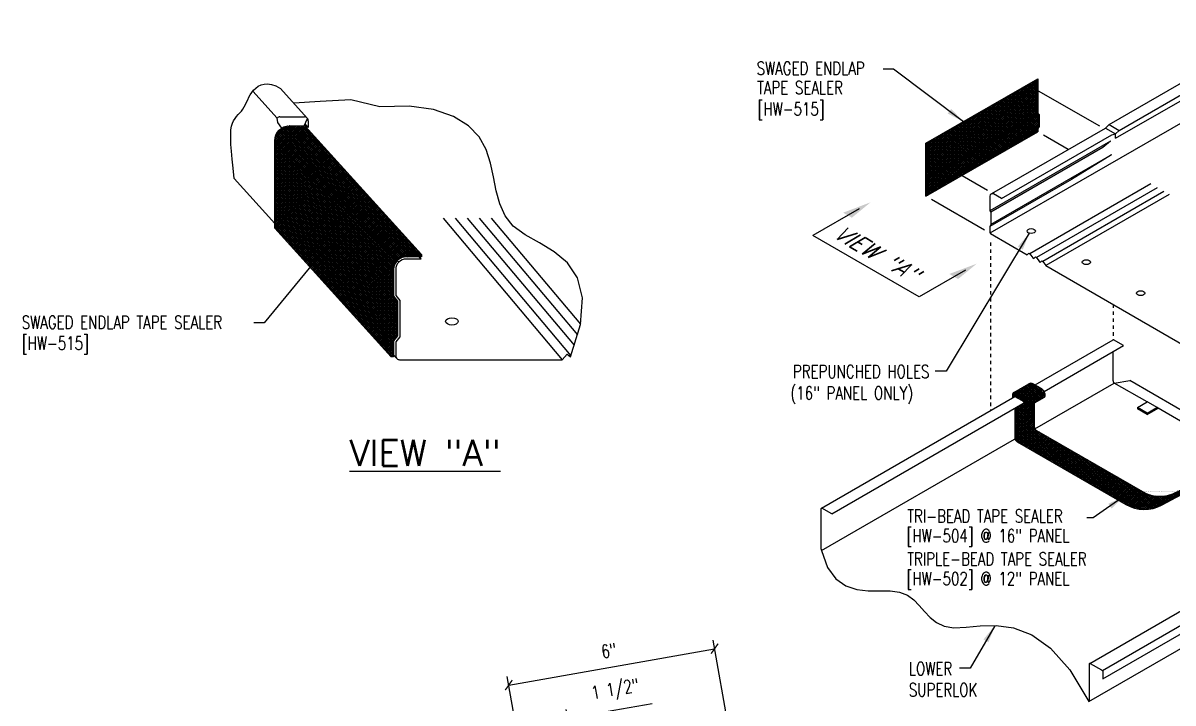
# Model space of a CAD drawing. Header units: inches. Extents: x 74.8 to 129.6, y 61.8 to 102.1.
# Drawn here: x 77.12 to 110.13, y 82.56 to 102.09 of the extents above; entities that cross this region are included whole.
import ezdxf
from ezdxf.enums import TextEntityAlignment as Align

# ---------------------------------------------------------------- set-up
doc = ezdxf.new("R2010")
doc.units = ezdxf.units.IN
doc.header["$MEASUREMENT"] = 0
doc.linetypes.add('HIDDEN', pattern=[0.375, 0.25, -0.125])
for name, color, linetype in [('DIM', 2, 'Continuous'), ('PANEL', 11, 'Continuous'), ('STLA', 10, 'Continuous'), ('TAPE', 8, 'Continuous'), ('TEXT', 2, 'Continuous')]:
    doc.layers.add(name, color=color, linetype=linetype)
doc.styles.add('TEXT', font='SIMPLEX', dxfattribs={"width": 0.75, "height": 6})
doc.styles.add('TEXT1', font='ROMANS.shx', dxfattribs={"width": 0.75, "height": 0.375})
doc.dimstyles.new('DETAIL', dxfattribs={"dimscale": 4, "dimtxt": 0.375, "dimasz": 0.0625, "dimexe": 0.0625, "dimexo": 0.125, "dimgap": 0.0625, "dimtad": 1, "dimdec": 4, "dimzin": 3, "dimdsep": 46, "dimlunit": 4, "dimtxsty": 'TEXT1', "dimblk": 'ARCHTICK', "dimcen": 0.0625, "dimclrd": 7, "dimclre": 7, "dimclrt": 2, "dimadec": 0, "dimazin": 0, "dimtfac": 0.59375, "dimtdec": 4, "dimtmove": 0, "dimatfit": 3, "dimfxl": 0, "dimfrac": 2, "dimtolj": 1, "dimtzin": 3, "dimarcsym": 0})
doc.dimstyles.new('DETAIL$7', dxfattribs={"dimscale": 4, "dimtxt": 6, "dimasz": 0.125, "dimexe": 0.0625, "dimexo": 0.125, "dimgap": 0.0625, "dimtad": 1, "dimdec": 5, "dimzin": 3, "dimdsep": 46, "dimlunit": 4, "dimtxsty": 'TEXT', "dimblk": 'ARCHTICK', "dimcen": 0.0625, "dimclrd": 7, "dimclre": 7, "dimclrt": 2, "dimadec": 0, "dimazin": 0, "dimtfac": 0.666667, "dimtdec": 5, "dimtmove": 0, "dimatfit": 3, "dimfxl": 0, "dimfrac": 2, "dimtolj": 1, "dimtzin": 3, "dimarcsym": 0})
pattern_1 = [(45, (77.079424, 58.24434), (-0.026516504, 0.026516504), []), (135, (77.079424, 58.24434), (-0.026516504, -0.026516504), [])]

# ---------------------------------------------------------------- blocks, each defined once
blk = doc.blocks.new('_ArchTick')
at = {"color": 0, "linetype": 'ByBlock', "const_width": 0.15}
blk.add_lwpolyline([(-0.5, -0.5), (0.5, 0.5)], dxfattribs=at)
blk = doc.blocks.new('*D16')
at = {"layer": 'DEFPOINTS', "color": 0}
for p in [(96.974, 84.118), (98.052, 78.029), (92.144, 76.983)]:
    blk.add_point(p, dxfattribs=at)
at = {"layer": 'DIM', "color": 7, "lineweight": -2}
for p, q in [((97.965, 78.522), (96.93, 84.364)), ((91.066, 83.072), (96.974, 84.118)), ((92.057, 77.475), (91.022, 83.318))]:
    blk.add_line(p, q, dxfattribs=at)
at = {"layer": 'DIM', "color": 7, "lineweight": -2, "xscale": 0.25, "yscale": 0.25, "zscale": 0.25}
for p, rotation in [((96.974, 84.118), 10.04325831607526), ((91.066, 83.072), 190.0432583160753)]:
    blk.add_blockref('_ArchTick', p, dxfattribs=dict(at, rotation=rotation))
at = {"layer": 'DIM', "color": 2, "insert": (93.937, 84.061), "char_height": 0.375, "attachment_point": 5, "rotation": 10.0433, "style": 'TEXT1'}
blk.add_mtext('\\A1;6"', dxfattribs=at)
blk = doc.blocks.new('*D17')
at = {"layer": 'DEFPOINTS', "color": 0}
for p in [(92.761, 82.12), (93.364, 78.699), (92.144, 76.983)]:
    blk.add_point(p, dxfattribs=at)
at = {"layer": 'DIM', "color": 7, "lineweight": -2}
for p, q in [((92.761, 82.12), (95.184, 82.547)), ((93.278, 79.191), (92.718, 82.367)), ((92.057, 77.475), (91.241, 82.106)), ((91.284, 81.86), (92.761, 82.12))]:
    blk.add_line(p, q, dxfattribs=at)
at = {"layer": 'DIM', "color": 7, "lineweight": -2, "xscale": 0.25, "yscale": 0.25, "zscale": 0.25}
for p, rotation in [((92.761, 82.12), 9.99999999999981), ((91.284, 81.86), 189.9999999999998)]:
    blk.add_blockref('_ArchTick', p, dxfattribs=dict(at, rotation=rotation))
at = {"layer": 'DIM', "color": 2, "insert": (94.126, 82.905), "char_height": 0.375, "attachment_point": 5, "rotation": 10, "style": 'TEXT1'}
blk.add_mtext('\\A1;1 1/2"', dxfattribs=at)
blk = doc.blocks.new('A$C537974D6')
at = {"layer": 'PANEL', "color": 250}
blk.add_lwpolyline([(3.7, -3.492), (0.269, 0.303), (0.34, 0.358)], dxfattribs=at)
blk = doc.blocks.new('dsc-HW-515')
at = {"layer": 'TEXT', "style": 'TEXT1', "width": 0.75}
for s, p in [('SWAGED ENDLAP TAPE SEALER', (0, 0)), ('[HW-515]', (0, -0.6))]:
    blk.add_text(s, height=0.375, dxfattribs=at).set_placement(p)
at = {"layer": 'TEXT', "style": 'TEXT1', "flags": 1}
for tag, p in [('COLOR', (0, -1.2)), ('CALC', (0, -1.2)), ('OPT1', (0, -1.2)), ('OPT2', (0, -1.2)), ('OPT3', (0, -1.2)), ('GAGE', (0, -1.2)), ('SHPLN', (0, -1.2)), ('PART', (0, -1.2)), ('DESCRIPTION', (0, -1.2)), ('MULTIPLE', (0, -1.2)), ('SPARE1', (0, -1.8)), ('SPARE2', (0, -1.8)), ('SPARE3', (0, -1.8)), ('SPARE4', (0, -1.8)), ('SPARE5', (0, -1.8)), ('SPARE6', (0, -1.8)), ('SPARE7', (0, -1.8)), ('SPARE8', (0, -1.8)), ('SPARE9', (0, -1.8)), ('SPARE10', (0, -1.8))]:
    blk.add_attdef(tag, p, '', height=0.375, dxfattribs=at)

msp = doc.modelspace()

# ---------------------------------------------------------------- hatches: boundary and pattern name
at = {"layer": 'TAPE', "linetype": 'ByBlock'}
h = msp.add_hatch(dxfattribs=at)
h.set_pattern_fill('ANSI37', color=256, scale=0.3, style=0)
h.set_pattern_definition(pattern_1)
h.paths.add_polyline_path([(106.25539, 99.49961), (106.25539, 100.48106), (103.05644, 98.64564), (103.05644, 97.65425)])
h.paths.add_polyline_path([(106.28656, 99.11832), (106.28656, 99.46066), (103.08761, 97.6153), (103.08761, 97.27296)])
h.paths.add_polyline_path([(106.25539, 98.96497), (106.25539, 99.05814), (103.05644, 97.21278), (103.05644, 97.1196)])
h = msp.add_hatch(dxfattribs=at)
h.set_pattern_fill('ANSI37', color=256, scale=0.3, style=0)
h.set_pattern_definition(pattern_1)
h.paths.add_polyline_path([(106.28656, 99.46066), (106.25539, 99.49961), (103.05644, 97.65425), (103.08761, 97.6153)])
h.paths.add_polyline_path([(103.08761, 97.27296), (103.05644, 97.21278), (106.25539, 99.05814), (106.28656, 99.11832)])
at = {"layer": 'TAPE'}
h = msp.add_hatch(dxfattribs=at)
h.set_pattern_fill('ANSI37', color=256, scale=0.3, style=0)
h.set_pattern_definition(pattern_1)
edge = h.paths.add_edge_path()
edge.add_line((87.69202, 95.00809), (87.69202, 92.49952))
edge.add_line((87.69202, 92.49952), (84.34826, 96.19734))
edge.add_line((84.34826, 96.19734), (84.34826, 98.70591))
edge.add_arc((84.77781, 98.70584), 0.42955, 90.006587, 179.989629, ccw=False)
edge.add_line((84.77776, 99.13538), (85.21303, 99.13543))
edge.add_line((85.21303, 99.13543), (88.55679, 95.43761))
edge.add_line((88.55679, 95.43761), (88.12152, 95.43756))
edge.add_arc((88.12157, 95.00801), 0.42955, 90.006587, 179.989629)
at = {"layer": 'TAPE', "linetype": 'ByBlock'}
h = msp.add_hatch(dxfattribs=at)
h.set_pattern_fill('ANSI37', color=256, scale=0.3, style=0)
h.set_pattern_definition(pattern_1)
h.paths.add_polyline_path([(103.05644, 98.6457), (103.05644, 97.65425), (103.08761, 97.6153), (103.08761, 97.27296), (103.05644, 97.21278), (103.05644, 97.11961), (103.03848, 97.10924), (103.03848, 98.63533)])
at = {"layer": 'TAPE'}
h = msp.add_hatch(dxfattribs=at)
h.set_pattern_fill('ANSI37', color=256, scale=0.3, style=0)
h.set_pattern_definition(pattern_1)
edge = h.paths.add_edge_path()
edge.add_line((88.5568, 95.36814), (88.12153, 95.36809))
edge.add_arc((88.12157, 95.00801), 0.36008, 90.006587, 179.988673)
edge.add_line((87.76149, 95.00808), (87.76149, 94.24059))
edge.add_line((87.76149, 94.24059), (87.87725, 94.09696))
edge.add_line((87.87725, 94.09696), (87.87725, 93.09995))
edge.add_line((87.87725, 93.09995), (87.76149, 92.95631))
edge.add_line((87.76149, 92.95631), (87.76149, 92.49952))
edge.add_line((87.76149, 92.49952), (87.69202, 92.49952))
edge.add_line((87.69202, 92.49952), (87.69202, 95.00809))
edge.add_arc((88.12157, 95.00801), 0.42955, 90.006587, 179.989629, ccw=False)
edge.add_line((88.12152, 95.43756), (88.55679, 95.43761))
edge.add_line((88.55679, 95.43761), (88.5568, 95.36814))
h = msp.add_hatch(dxfattribs=at)
h.set_pattern_fill('ANSI37', color=256, scale=0.3, style=0)
h.set_pattern_definition(pattern_1)
edge = h.paths.add_edge_path()
edge.add_arc((106.27641, 90.49386), 0.125, 180, 240.000701, ccw=False)
edge.add_line((106.15141, 90.49386), (106.15141, 91.17314))
edge.add_line((106.15141, 91.17314), (105.96244, 91.06404))
edge.add_ellipse((105.88655, 91.19291), major_axis=(-0.07478, 0.12953), ratio=0.57735027, start_angle=134.980967, end_angle=180.855647, ccw=False)
edge.add_line((105.88651, 91.07081), (105.78068, 91.13178))
edge.add_line((105.78068, 91.13178), (105.688, 91.07828))
edge.add_line((105.688, 91.07828), (105.688, 90.19022))
edge.add_arc((105.7505, 90.19022), 0.0625, 180, 240.000704)
edge.add_line((105.71925, 90.1361), (108.79585, 88.35988))
edge.add_arc((109.29583, 89.22591), 1, 240.000704, 298.749202)
edge.add_line((109.77681, 88.34917), (110.41086, 88.69886))
edge.add_line((110.41086, 88.69886), (111.01672, 89.06369))
edge.add_line((111.01672, 89.06369), (110.24414, 88.61889))
edge.add_arc((109.75924, 89.49346), 1, 240.000701, 299.005841, ccw=False)
edge.add_line((109.25925, 88.62742), (106.21391, 90.3856))
h.paths.add_polyline_path([(105.71925, 90.1361, -0.26795249), (105.688, 90.19022), (105.688, 91.07828), (105.59221, 91.02297), (105.59221, 90.17101, 0.26795259), (105.65471, 90.06275), (108.77883, 88.25909, 0.26162103), (109.81942, 88.2468), (110.50071, 88.60963), (110.41086, 88.69886), (109.78073, 88.35134, -0.26330199), (108.79585, 88.35988)])
h.paths.add_polyline_path([(110.84675, 88.92353), (110.95534, 88.88339), (111.05356, 88.94253), (111.01672, 89.06369), (110.41086, 88.69886), (110.50071, 88.60963), (110.59893, 88.66877), (110.61425, 88.78352), (110.72284, 88.74339), (110.77713, 88.77608), (110.83143, 88.80877)])
edge = h.paths.add_edge_path()
edge.add_ellipse((105.88655, 91.19291), major_axis=(-0.07478, 0.12953), ratio=0.57735027, start_angle=180.855647, end_angle=314.940656)
edge.add_line((105.88666, 91.31497), (105.63311, 91.46109))
edge.add_ellipse((105.62902, 91.34142), major_axis=(-0.07478, 0.12953), ratio=0.57735027, start_angle=-47.281155, end_angle=-47.217215, ccw=False)
edge.add_ellipse((105.62902, 91.34142), major_axis=(-0.07478, 0.12953), ratio=0.57735027, start_angle=-47.217215, end_angle=-42.678534, ccw=False)
edge.add_line((105.63311, 91.46109), (105.62474, 91.46591))
edge.add_ellipse((105.62902, 91.34142), major_axis=(-0.07478, 0.12953), ratio=0.57735027, start_angle=-42.678534, end_angle=-3.393913)
edge.add_ellipse((105.62902, 91.34142), major_axis=(-0.07478, 0.12953), ratio=0.57735027, start_angle=-3.393913, end_angle=47.182444)
edge.add_line((105.52334, 91.39778), (105.52334, 91.31909))
edge.add_line((105.52334, 91.31909), (105.5967, 91.36144))
edge.add_line((105.5967, 91.36144), (105.8888, 91.19562))
edge.add_arc((105.88703, 91.19191), 0.00411, -137.938373, 64.400987, ccw=False)
edge.add_line((105.88398, 91.18916), (105.8819, 91.19023))
edge.add_line((105.8819, 91.19023), (105.78068, 91.13178))
edge.add_line((105.78068, 91.13178), (105.88651, 91.07081))
edge.add_ellipse((105.88655, 91.19291), major_axis=(-0.07478, 0.12953), ratio=0.57735027, start_angle=134.980967, end_angle=180.855647)
h = msp.add_hatch(dxfattribs=at)
h.set_pattern_fill('ANSI37', color=256, scale=0.3, style=0)
h.set_pattern_definition(pattern_1)
edge = h.paths.add_edge_path()
edge.add_line((106.43199, 91.33513), (105.96244, 91.06404))
edge.add_line((105.62474, 91.46591), (105.88666, 91.31497))
edge.add_line((105.55879, 91.47328), (105.99222, 91.72404))
edge.add_arc((106.05669, 91.61695), 0.125, 60.000704, 121.05126)
edge.add_line((106.11919, 91.72521), (106.35844, 91.58735))
edge.add_ellipse((106.35833, 91.46529), major_axis=(-0.07478, 0.12953), ratio=0.57735027, start_angle=179.144353, end_angle=315.099655)

# ---------------------------------------------------------------- linework, layer by layer
at = {"layer": 'PANEL'}
for p, q in [((108.29724, 99.16829), (113.35566, 102.08765)), ((108.48156, 98.7755), (113.65412, 101.76078)), ((108.58548, 99.00188), (113.65016, 101.92487)), ((104.88584, 96.05697), (113.33016, 100.93165)), ((84.41732, 99.35826), (83.72002, 100.12939)), ((85.28176, 99.35686), (84.50982, 100.21054)), ((84.4378, 99.22836), (84.41732, 99.35826)), ((84.49626, 99.39098), (85.20142, 99.39095)), ((84.54903, 99.06939), (84.4378, 99.22836)), ((85.19282, 99.13543), (85.29121, 99.3457)), ((85.31308, 99.08856), (85.21938, 99.19218)), ((85.31308, 99.2754), (85.31308, 99.08856)), ((85.31308, 99.1322), (85.31308, 99.08856)), ((104.93275, 97.18653), (108.19332, 99.06951)), ((108.19332, 99.06951), (108.29724, 99.16829)), ((108.19332, 99.06951), (108.48156, 98.90309)), ((108.29724, 99.16829), (108.58548, 99.00188)), ((105.21272, 97.04307), (108.38044, 98.87243)), ((108.38044, 98.87243), (108.48156, 98.90309)), ((108.48156, 98.90309), (108.58548, 99.00188)), ((108.48156, 98.7755), (108.48156, 98.90309)), ((108.33537, 98.69181), (104.87384, 96.69329)), ((108.11695, 98.50876), (104.90501, 96.65434)), ((108.33537, 98.69181), (108.11695, 98.50876)), ((108.36654, 98.29776), (104.90501, 96.29924)), ((108.36654, 98.29776), (107.21976, 97.59348)), ((84.34826, 96.32773), (83.18175, 97.61777)), ((107.21976, 97.59348), (104.87384, 96.23907)), ((109.49144, 97.46416), (106.01934, 95.45954)), ((104.87384, 97.11729), (104.87384, 96.69329)), ((105.21272, 97.04307), (104.9777, 97.17876)), ((109.68118, 97.35461), (106.20908, 95.34999)), ((109.87093, 97.24506), (106.39882, 95.24044)), ((110.01941, 97.15933), (106.48556, 95.11907)), ((89.1829, 96.47866), (92.60045, 92.41692)), ((89.52846, 96.47866), (92.85099, 92.52985)), ((89.87403, 96.47866), (92.94269, 92.83157)), ((90.21959, 96.47866), (93.03439, 93.13329)), ((90.56516, 96.47866), (93.12366, 93.43789)), ((104.87384, 96.69329), (104.90501, 96.65434)), ((104.90501, 96.65434), (104.90501, 96.29924)), ((104.90501, 96.29924), (104.87384, 96.23907)), ((104.87384, 96.23907), (104.87384, 96.09799)), ((104.8892, 96.04073), (105.94385, 95.43183)), ((105.94385, 95.43183), (105.99175, 95.47797)), ((105.99175, 95.47797), (106.01934, 95.45954)), ((106.01934, 95.45954), (106.10608, 95.33817)), ((88.55583, 95.30735), (88.12154, 95.3073)), ((88.55583, 95.30735), (88.50086, 95.36813)), ((106.10608, 95.33817), (106.13359, 95.32228)), ((106.13359, 95.32228), (106.18149, 95.36842)), ((106.18149, 95.36842), (106.20908, 95.34999)), ((106.20908, 95.34999), (106.29582, 95.22862)), ((106.29582, 95.22862), (106.32334, 95.21273)), ((106.32334, 95.21273), (106.37123, 95.25887)), ((106.37123, 95.25887), (106.39882, 95.24044)), ((106.39882, 95.24044), (106.48556, 95.11907)), ((106.48556, 95.11907), (110.6341, 92.72391)), ((87.82228, 95.00808), (87.82228, 94.26204)), ((87.82228, 94.26204), (87.93804, 94.1184)), ((87.93804, 94.1184), (87.93804, 93.07851)), ((87.93804, 93.07851), (87.82228, 92.93487)), ((87.82228, 92.93487), (87.82228, 92.52869)), ((106.17303, 91.69419), (108.41718, 92.98985)), ((106.43311, 91.50847), (108.71388, 92.82527)), ((108.71388, 92.82527), (108.42841, 92.99007)), ((87.85503, 92.44964), (87.76149, 92.55308)), ((92.60045, 92.41692), (92.74279, 92.57906)), ((92.74279, 92.57906), (92.84191, 92.49998)), ((108.41089, 91.81135), (108.41089, 92.65034)), ((87.93409, 92.41692), (92.60045, 92.41692)), ((106.16824, 90.43121), (108.44734, 91.74705)), ((109.38647, 91.20484), (108.44734, 91.74705)), ((100.03885, 88.15262), (105.59476, 91.36032)), ((100.33555, 87.98804), (105.8899, 91.19485)), ((114.50377, 88.25037), (109.70288, 91.02216)), ((100.0401, 86.93591), (105.58014, 90.13445)), ((100.03256, 86.97412), (100.03256, 88.14222)), ((100.33555, 87.98804), (100.05008, 88.15284)), ((107.7184, 82.59897), (116.18335, 87.48621)), ((107.74037, 83.69607), (113.15045, 86.81958)), ((108.10451, 83.49017), (113.49646, 86.60322)), ((108.11424, 83.24742), (113.55624, 86.38936))]:
    msp.add_line(p, q, dxfattribs=at)
at = {"layer": 'PANEL', "color": 7, "linetype": 'HIDDEN', "ltscale": 0.4}
for p, q in [((104.8892, 95.78662), (104.8892, 90.95794)), ((108.41718, 94.00385), (108.41718, 92.98985))]:
    msp.add_line(p, q, dxfattribs=at)
at = {"layer": 'PANEL'}
for points in [[(83.18175, 97.61777), (83.15275, 97.91678), (83.12778, 98.17731), (83.10767, 98.40276), (83.09323, 98.59649), (83.0853, 98.76191), (83.08472, 98.90239), (83.0923, 99.02132), (83.10889, 99.12209), (83.13486, 99.20796), (83.16878, 99.28166), (83.20879, 99.34581), (83.253, 99.40303), (83.29956, 99.45593), (83.34659, 99.50712), (83.39221, 99.55923), (83.43456, 99.61486), (83.47237, 99.67596), (83.50682, 99.74181), (83.53972, 99.81103), (83.57284, 99.88222), (83.608, 99.95399), (83.64699, 100.02497), (83.69159, 100.09375), (83.7436, 100.15896), (83.80457, 100.21886), (83.87499, 100.27036), (83.95511, 100.31002), (84.04518, 100.33441), (84.14544, 100.34009), (84.25613, 100.32363), (84.37751, 100.28159), (84.50982, 100.21054)], [(92.84191, 92.49998), (93.12264, 93.42369), (93.17803, 94.1949), (93.03549, 94.77291), (92.74768, 95.20009), (92.36724, 95.5188), (91.94683, 95.77142), (91.53911, 96.00031), (91.19672, 96.24784), (90.95823, 96.54691), (90.80585, 96.89258), (90.70769, 97.27043), (90.63186, 97.66606), (90.54648, 98.06506), (90.41966, 98.45302), (90.21952, 98.81553), (89.91418, 99.13817), (89.47747, 99.40556), (88.90618, 99.59832), (88.20283, 99.6961), (87.36993, 99.67852), (86.53402, 99.88471), (85.64824, 99.8299), (84.89579, 99.7837)], [(100.0401, 86.93591), (100.213, 86.44709), (100.45081, 86.11951), (100.73647, 85.92112), (101.05296, 85.81987), (101.38321, 85.7837), (101.7102, 85.78055), (102.01687, 85.77838), (102.28618, 85.74513), (102.50654, 85.65695), (102.6882, 85.52289), (102.84687, 85.36018), (102.99824, 85.18608), (103.15804, 85.01783), (103.34196, 84.87267), (103.5657, 84.76786), (103.84498, 84.72064), (104.19112, 84.73676), (104.59789, 84.77598), (105.05471, 84.78656), (105.55096, 84.71675), (106.07606, 84.51483), (106.6194, 84.12906), (107.17038, 83.50768), (107.7184, 82.59897)]]:
    msp.add_lwpolyline(points, dxfattribs=at)
for points in [[(107.7184, 82.59897, 0.21490537), (107.7338, 82.62161), (107.7338, 83.68599)], [(107.7338, 83.68599, -0.52080425), (107.75796, 83.69665), (107.75796, 83.69665), (108.08051, 83.51246, -0.26636253), (108.11424, 83.4589), (108.11424, 83.24742)]]:
    msp.add_lwpolyline(points, format="xyb", dxfattribs=at)
for centre, radius, start, end in [((84.4963, 99.27931), 0.11167, 90.020734, 135.010929), ((85.20141, 99.27921), 0.11173, 358.044625, 89.997805), ((104.94673, 97.11261), 0.07304, 64.915527, 176.322198), ((104.96074, 96.0906), 0.08721, 175.138186, 214.879682), ((88.12157, 95.00801), 0.29929, 90.006587, 179.987576), ((108.42301, 92.97922), 0.01212, 56.440692, 121.253031), ((87.93404, 92.52869), 0.11176, 179.996717, 270.021151), ((108.47215, 91.8036), 0.06175, 172.789328, 246.307737), ((100.04468, 88.14199), 0.01212, 56.440692, 178.946754), ((100.12044, 86.97162), 0.08792, 178.373227, 203.964634)]:
    msp.add_arc(centre, radius, start, end, dxfattribs=at)
for centre, major_axis in [((106.06397, 96.11206), (-0.12, 0)), ((107.64459, 95.21983), (-0.12, 0)), ((109.20384, 94.3276), (-0.12, 0)), ((89.43443, 93.51634), (0.17995, -0.00409))]:
    msp.add_ellipse(centre, major_axis=major_axis, ratio=0.57735027, dxfattribs=at)
at = {"layer": 'STLA'}
for p, q in [((108.44734, 91.74705), (108.88977, 91.81637)), ((115.34746, 88.08802), (108.88977, 91.81637)), ((109.1101, 91.04528), (109.38647, 91.20484)), ((109.69477, 91.03864), (109.41352, 91.20102)), ((109.1101, 91.04528), (109.1101, 91.00469)), ((109.39135, 90.8829), (109.1101, 91.04528)), ((109.39135, 90.84231), (109.1101, 91.00469)), ((109.39135, 90.8829), (109.66772, 91.04246)), ((109.39135, 90.84231), (109.70776, 91.02498)), ((109.39135, 90.8829), (109.39135, 90.84231))]:
    msp.add_line(p, q, dxfattribs=at)
for centre, start in [((109.39547, 91.17086), 59.101724), ((109.39547, 91.17086), 91.996495), ((109.67672, 91.00848), 28.003505)]:
    msp.add_arc(centre, 0.03516, start, 104.831751, dxfattribs=at)
at = {"layer": 'TAPE', "linetype": 'ByBlock'}
for p, q in [((103.03848, 98.63533), (106.25561, 100.48118)), ((106.25539, 99.49961), (103.05623, 97.65413)), ((103.05644, 97.65425), (106.25539, 99.49961)), ((106.28656, 99.46066), (103.08739, 97.61518)), ((103.08761, 97.6153), (106.28656, 99.46066)), ((106.25539, 99.05814), (103.05623, 97.21266)), ((103.05644, 97.21278), (106.25539, 99.05814)), ((106.28656, 99.11832), (103.08739, 97.27284)), ((103.08761, 97.27296), (106.28656, 99.11832)), ((106.23765, 98.95472), (103.03848, 97.10924)), ((103.0387, 97.10936), (106.25582, 98.96521))]:
    msp.add_line(p, q, dxfattribs=at)
at = {"layer": 'TAPE', "linetype": 'ByBlock', "ltscale": 0.4}
for p, q in [((108.02711, 99.12144), (106.27356, 100.13384)), ((107.12714, 98.45191), (106.41369, 98.86382)), ((104.80998, 97.27559), (103.05644, 98.288)), ((104.72148, 96.13756), (103.19656, 97.01797))]:
    msp.add_line(p, q, dxfattribs=at)
at = {"layer": 'TAPE'}
for p, q in [((105.55879, 91.47328), (105.99222, 91.72404)), ((105.62474, 91.46591), (105.88666, 91.31497)), ((106.11919, 91.72521), (106.35844, 91.58735)), ((105.52334, 91.39778), (105.52334, 91.31909)), ((105.59583, 91.36193), (105.8888, 91.19562)), ((105.78068, 91.13178), (105.88695, 91.07055)), ((105.88214, 91.19011), (105.88655, 91.18783)), ((106.43199, 91.33513), (105.96244, 91.06404)), ((106.15141, 91.17314), (106.15141, 90.49386)), ((106.21391, 90.3856), (109.25925, 88.62742))]:
    msp.add_line(p, q, dxfattribs=at)
at = {"layer": 'TAPE', "linetype": 'ByBlock'}
msp.add_lwpolyline([(106.25539, 100.48106), (106.25539, 99.49961), (106.28656, 99.46066), (106.28656, 99.11832), (106.25539, 99.05814), (106.25539, 98.96521)], dxfattribs=at)
at = {"layer": 'TAPE'}
for points in [[(87.69202, 92.49952), (84.34826, 96.19734), (84.34826, 98.70591, -0.41412688), (84.77776, 99.13538), (85.21303, 99.13543), (88.55679, 95.43761)], [(105.59221, 91.02297), (105.59221, 90.17101, 0.26795261), (105.65471, 90.06275), (108.77883, 88.25909, 0.26162102), (109.81942, 88.2468), (110.50071, 88.60963), (110.41086, 88.69886), (109.78073, 88.35134, -0.26330199), (108.79585, 88.35988), (105.71925, 90.1361, -0.26795249), (105.688, 90.19022), (105.688, 91.07828)]]:
    msp.add_lwpolyline(points, format="xyb", dxfattribs=at)
at = {"layer": 'TAPE', "linetype": 'ByBlock'}
msp.add_lwpolyline([(103.05644, 98.6457), (103.05644, 97.65425), (103.08761, 97.6153), (103.08761, 97.27296), (103.05644, 97.21278), (103.05644, 97.11961), (103.03848, 97.10924), (103.03848, 98.63533)], close=True, dxfattribs=at)
at = {"layer": 'TAPE'}
msp.add_lwpolyline([(88.5568, 95.36814), (88.12153, 95.36809, 0.41412199), (87.76149, 95.00808), (87.76149, 94.24059), (87.87725, 94.09696), (87.87725, 93.09995), (87.76149, 92.95631), (87.76149, 92.49952), (87.69202, 92.49952), (87.69202, 95.00809, -0.41412688), (88.12152, 95.43756), (88.55679, 95.43761)], format="xyb", close=True, dxfattribs=at)
for centre, radius, start, end in [((106.05669, 91.61695), 0.125, 60.000704, 121.05126), ((105.88703, 91.19191), 0.00411, 263.374442, 64.400987), ((106.27641, 90.49386), 0.125, 180, 240.000704), ((109.75924, 89.49346), 1, 240.000704, 299.005841)]:
    msp.add_arc(centre, radius, start, end, dxfattribs=at)
for centre, start_param, end_param in [((105.62902, 91.34142), -0.05923495, 0.823489), ((105.62902, 91.34142), -0.82521182, -0.05923495), ((106.35833, 91.46529), 3.1266588, 5.49952645), ((105.88655, 91.19291), 3.15652651, 5.49952645), ((105.88655, 91.19291), 2.35586231, 3.15652651)]:
    msp.add_ellipse(centre, major_axis=(-0.07478, 0.12953), ratio=0.57735027, start_param=start_param, end_param=end_param, dxfattribs=at)
at = {"layer": 'TEXT', "color": 7}
msp.add_line((102.84449, 94.21963), (99.79446, 95.98011), dxfattribs=at)
for points in [[(101.12485, 96.74841), (99.79446, 95.98011)], [(104.17488, 94.98793), (102.84449, 94.21963)]]:
    msp.add_lwpolyline(points, dxfattribs=at)
for points in [[(100.66245, 96.64032), (101.44959, 96.93594), (100.91414, 96.49505)], [(103.71249, 94.87984), (104.49962, 95.17546), (103.96418, 94.73457)]]:
    msp.add_solid(points, dxfattribs=at)

# ---------------------------------------------------------------- block references
msp.add_blockref('dsc-HW-515', (77.08711, 93.30466))
at = {"layer": 'TAPE'}
msp.add_blockref('A$C537974D6', (84.20949, 98.71103), dxfattribs=at)

# ---------------------------------------------------------------- texts
at = {"layer": 'TEXT', "style": 'TEXT1', "width": 0.75}
for s, p in [('SWAGED ENDLAP', (98.18219, 100.5979)), ('TAPE SEALER', (98.19528, 100.04307)), ('[HW-515]', (98.20486, 99.43107)), ('TRI-BEAD TAPE SEALER', (102.50412, 87.73777)), ('[HW-504] @ 16" PANEL', (102.48196, 87.17299)), ('TRIPLE-BEAD TAPE SEALER', (102.50412, 86.50743)), ('[HW-502] @ 12" PANEL', (102.48196, 85.94264)), ('LOWER', (102.55124, 83.35505)), ('SUPERLOK', (102.55124, 82.74791))]:
    msp.add_text(s, height=0.375, dxfattribs=at).set_placement(p)
at = {"layer": 'TEXT', "style": 'TEXT1', "oblique": 30}
msp.add_text('VIEW "A"', height=0.45, rotation=330.006428, dxfattribs=at).set_placement((100.34375, 95.95153))
at = {"layer": 'TEXT', "style": 'TEXT1', "width": 0.75}
for s, p in [('PREPUNCHED HOLES', (103.14024, 91.88952)), ('(16" PANEL ONLY)', (102.66941, 91.2714))]:
    msp.add_text(s, height=0.375, dxfattribs=at).set_placement(p, align=Align.RIGHT)
at = {"layer": 'TEXT', "color": 6, "style": 'TEXT1'}
msp.add_text('%%UVIEW "A"', height=0.75, dxfattribs=at).set_placement((86.49007, 89.3681))

# ---------------------------------------------------------------- dimensions: what is measured, and where the dimension line sits
at = {"layer": 'DIM'}
dim = msp.add_aligned_dim(p1=(92.14387, 76.98283), p2=(98.05193, 78.02918), distance=6.18352, dimstyle='DETAIL', dxfattribs=at)
dim.commit()
dim.dimension.update_dxf_attribs({"geometry": '*D16', "text_midpoint": (93.93702, 84.06074)})
dim = msp.add_linear_dim(base=(92.76112, 82.12035), p1=(92.14387, 76.98283), p2=(93.3644, 78.699), angle=10, dimstyle='DETAIL', dxfattribs=at)
dim.commit()
dim.dimension.update_dxf_attribs({"geometry": '*D17', "text_midpoint": (94.21855, 82.37733), "dimtype": 160})

# ---------------------------------------------------------------- leaders
msp.add_leader([(108.73395, 88.49572), (107.84315, 87.87937), (107.65471, 87.87937)], dimstyle='DETAIL$7')
at = {"layer": 'TEXT', "color": 7}
for points in [[(104.11566, 99.25337), (102.10612, 100.75843), (101.81577, 100.75843)], [(106.00662, 96.05121), (103.62184, 92.08552), (103.30647, 92.08552)], [(85.82481, 95.6429), (84.0423, 93.48076), (83.75194, 93.48076)], [(105.01556, 84.77622), (104.31003, 83.56179), (103.99966, 83.56179)]]:
    msp.add_leader(points, dimstyle='DETAIL$7', dxfattribs=at)

doc.saveas('drawing.dxf')
